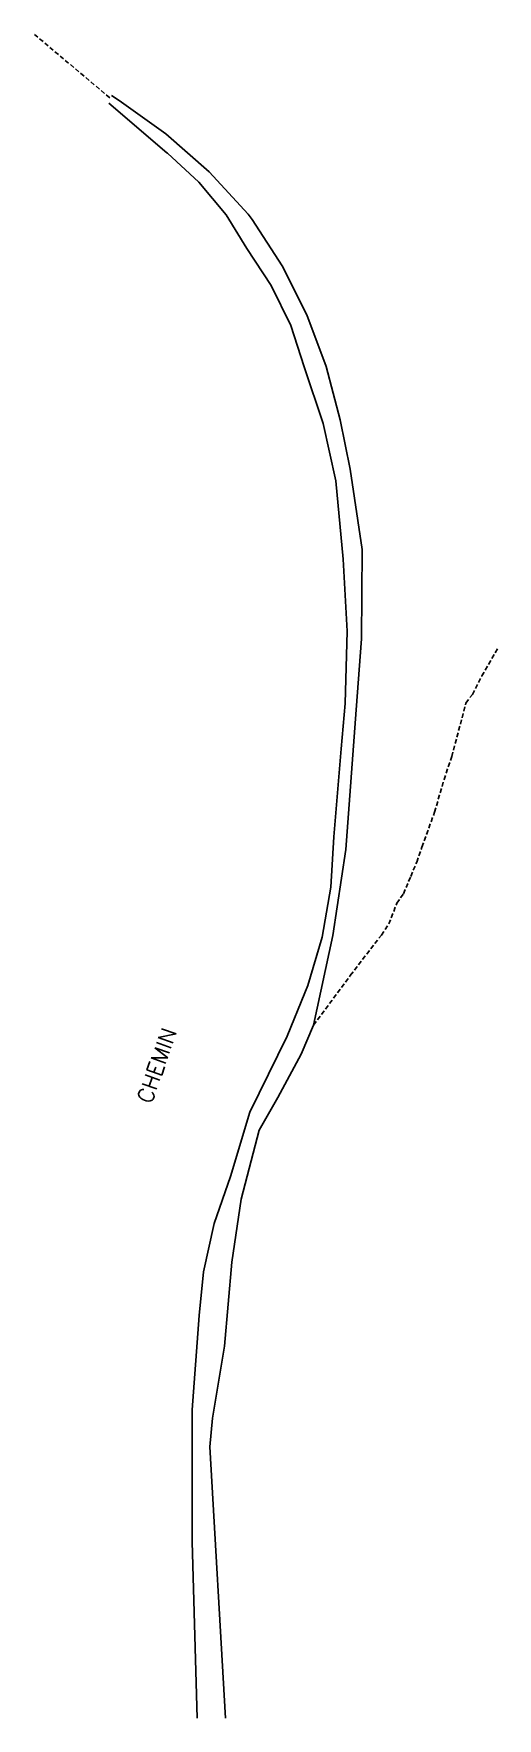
# Model space of a CAD drawing. Header units: millimetres. Extents: x 117000 to 118000, y 126000 to 127000.
# Drawn here: x 117244.8 to 117296.7, y 126000 to 126188.3 of the extents above; entities that cross this region are included whole.
import ezdxf
from ezdxf.enums import TextEntityAlignment as Align

# ---------------------------------------------------------------- set-up
doc = ezdxf.new("R2010")
doc.units = ezdxf.units.MM
doc.linetypes.add('DASHED', pattern=[0.75, 0.5, -0.25])
for name, color, linetype in [('W0070', 7, 'DASHED'), ('W0071', 7, 'CONTINUOUS'), ('W0989', 7, 'CONTINUOUS')]:
    doc.layers.add(name, color=color, linetype=linetype)
doc.styles.get("Standard").update_dxf_attribs({"font": 'romans.shx', "width": 0.85})

msp = doc.modelspace()

# ---------------------------------------------------------------- linework, layer by layer
at = {"layer": 'W0070'}
for points in [[(117253.34, 126181.16), (117244.83, 126188.32)], [(117276.15, 126077.48), (117280.27, 126083.05), (117283.75, 126087.55), (117284.58, 126088.8), (117285.48, 126091.11), (117286.22, 126092.18), (117287.03, 126094.12), (117287.7, 126095.72), (117288.29, 126097.4), (117289.7, 126101.3), (117290.76, 126104.94), (117291.63, 126107.51), (117293.21, 126113.5), (117293.94, 126114.47), (117295, 126116.52), (117296.73, 126119.56)]]:
    msp.add_lwpolyline(points, dxfattribs=at)
at = {"layer": 'W0071'}
for points in [[(117262.05, 126175), (117259.63, 126177.12), (117254.39, 126180.87), (117253.53, 126181.4)], [(117253.25, 126180.54), (117259.75, 126175)], [(117259.75, 126175), (117259.81, 126174.95), (117263.32, 126171.73), (117266.36, 126168.06), (117268.7, 126164.32), (117271.43, 126160.18), (117273.6, 126155.71), (117275.12, 126151.1), (117277.22, 126144.76), (117278.66, 126138.35), (117279.46, 126129.58), (117279.91, 126121.52), (117279.7, 126113.45), (117279.23, 126108.38), (117278.44, 126098.55), (117278.11, 126092.91), (117277.12, 126087.34), (117275.5, 126081.93), (117275.19, 126081.1), (117273.2, 126076.24), (117269.04, 126067.75), (117266.86, 126060.56), (117265.04, 126055.32), (117263.85, 126049.9), (117263.34, 126045.03), (117262.59, 126034.49), (117262.59, 126019.72), (117263.15, 126000)], [(117266.3, 126000), (117264.54, 126030.35), (117264.85, 126033.56), (117266.18, 126041.59), (117267.01, 126051), (117268.06, 126058.02), (117270.06, 126065.73), (117272.17, 126069.4), (117274.76, 126074.23), (117276.15, 126077.48), (117278.31, 126087.5), (117279.78, 126097.11), (117280.94, 126112.75), (117281.53, 126120.68), (117281.59, 126130.65), (117280.27, 126139.64), (117279.13, 126145.16), (117277.58, 126151.12), (117275.41, 126156.88), (117272.64, 126162.37), (117269.29, 126167.54), (117268.85, 126168.15), (117264.47, 126172.87), (117262.05, 126175)]]:
    msp.add_lwpolyline(points, dxfattribs=at)

# ---------------------------------------------------------------- texts
at = {"layer": 'W0989'}
msp.add_text('CHEMIN', height=1.75, rotation=70.5583, dxfattribs=at).set_placement((117258.61, 126072.98), align=Align.MIDDLE_CENTER)

doc.saveas('drawing.dxf')
